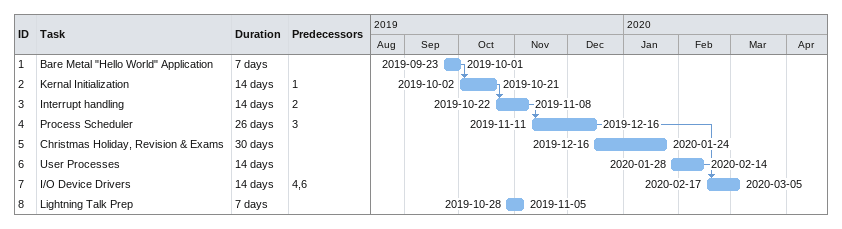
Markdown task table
| ID | Task | Duration | Start | Finish | Predecessors |
|---|---|---|---|---|---|
| 1 | Bare Metal "Hello World" Application | 7d | 2019-09-23 | 2019-10-01 |  |
| 2 | Kernal Initialization | 14d | 2019-10-02 | 2019-10-21 | 1 |
| 3 | Interrupt handling | 14d | 2019-10-22 | 2019-11-08 | 2 |
| 4 | Process Scheduler | 26d | 2019-11-11 | 2019-12-16 | 3 |
| 5 | Christmas Holiday, Revision & Exams | 30d | 2019-12-16 | 2020-01-24 |  |
| 6 | User Processes | 14d | 2020-01-28 | 2020-02-14 |  |
| 7 | I/O Device Drivers | 14d | 2020-02-17 | 2020-03-05 | 4, 6 |
| 8 | Lightning Talk Prep | 7d | 2019-10-28 | 2019-11-05 |  |
